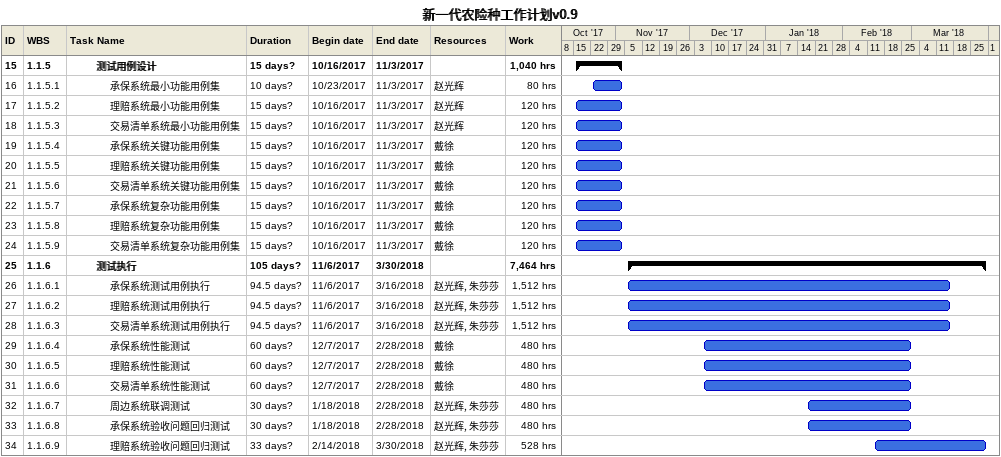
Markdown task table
新一代农险种工作计划v0.9

| ID | WBS | Task | Duration | Start | Finish | Resources | Work (h) |
|---|---|---|---|---|---|---|---|
| 15 | 1.1.5 | **测试用例设计** | 15d? | 2017-10-16 | 2017-11-03 |  | 1040 |
| 16 | 1.1.5.1 | 承保系统最小功能用例集 | 10d? | 2017-10-23 | 2017-11-03 | 赵光辉 | 80 |
| 17 | 1.1.5.2 | 理赔系统最小功能用例集 | 15d? | 2017-10-16 | 2017-11-03 | 赵光辉 | 120 |
| 18 | 1.1.5.3 | 交易清单系统最小功能用例集 | 15d? | 2017-10-16 | 2017-11-03 | 赵光辉 | 120 |
| 19 | 1.1.5.4 | 承保系统关键功能用例集 | 15d? | 2017-10-16 | 2017-11-03 | 戴徐 | 120 |
| 20 | 1.1.5.5 | 理赔系统关键功能用例集 | 15d? | 2017-10-16 | 2017-11-03 | 戴徐 | 120 |
| 21 | 1.1.5.6 | 交易清单系统关键功能用例集 | 15d? | 2017-10-16 | 2017-11-03 | 戴徐 | 120 |
| 22 | 1.1.5.7 | 承保系统复杂功能用例集 | 15d? | 2017-10-16 | 2017-11-03 | 戴徐 | 120 |
| 23 | 1.1.5.8 | 理赔系统复杂功能用例集 | 15d? | 2017-10-16 | 2017-11-03 | 戴徐 | 120 |
| 24 | 1.1.5.9 | 交易清单系统复杂功能用例集 | 15d? | 2017-10-16 | 2017-11-03 | 戴徐 | 120 |
| 25 | 1.1.6 | **测试执行** | 105d? | 2017-11-06 | 2018-03-30 |  | 7464 |
| 26 | 1.1.6.1 | 承保系统测试用例执行 | 94.5d? | 2017-11-06 | 2018-03-16 | 赵光辉, 朱莎莎 | 1512 |
| 27 | 1.1.6.2 | 理赔系统测试用例执行 | 94.5d? | 2017-11-06 | 2018-03-16 | 赵光辉, 朱莎莎 | 1512 |
| 28 | 1.1.6.3 | 交易清单系统测试用例执行 | 94.5d? | 2017-11-06 | 2018-03-16 | 赵光辉, 朱莎莎 | 1512 |
| 29 | 1.1.6.4 | 承保系统性能测试 | 60d? | 2017-12-07 | 2018-02-28 | 戴徐 | 480 |
| 30 | 1.1.6.5 | 理赔系统性能测试 | 60d? | 2017-12-07 | 2018-02-28 | 戴徐 | 480 |
| 31 | 1.1.6.6 | 交易清单系统性能测试 | 60d? | 2017-12-07 | 2018-02-28 | 戴徐 | 480 |
| 32 | 1.1.6.7 | 周边系统联调测试 | 30d? | 2018-01-18 | 2018-02-28 | 赵光辉, 朱莎莎 | 480 |
| 33 | 1.1.6.8 | 承保系统验收问题回归测试 | 30d? | 2018-01-18 | 2018-02-28 | 赵光辉, 朱莎莎 | 480 |
| 34 | 1.1.6.9 | 理赔系统验收问题回归测试 | 33d? | 2018-02-14 | 2018-03-30 | 赵光辉, 朱莎莎 | 528 |
